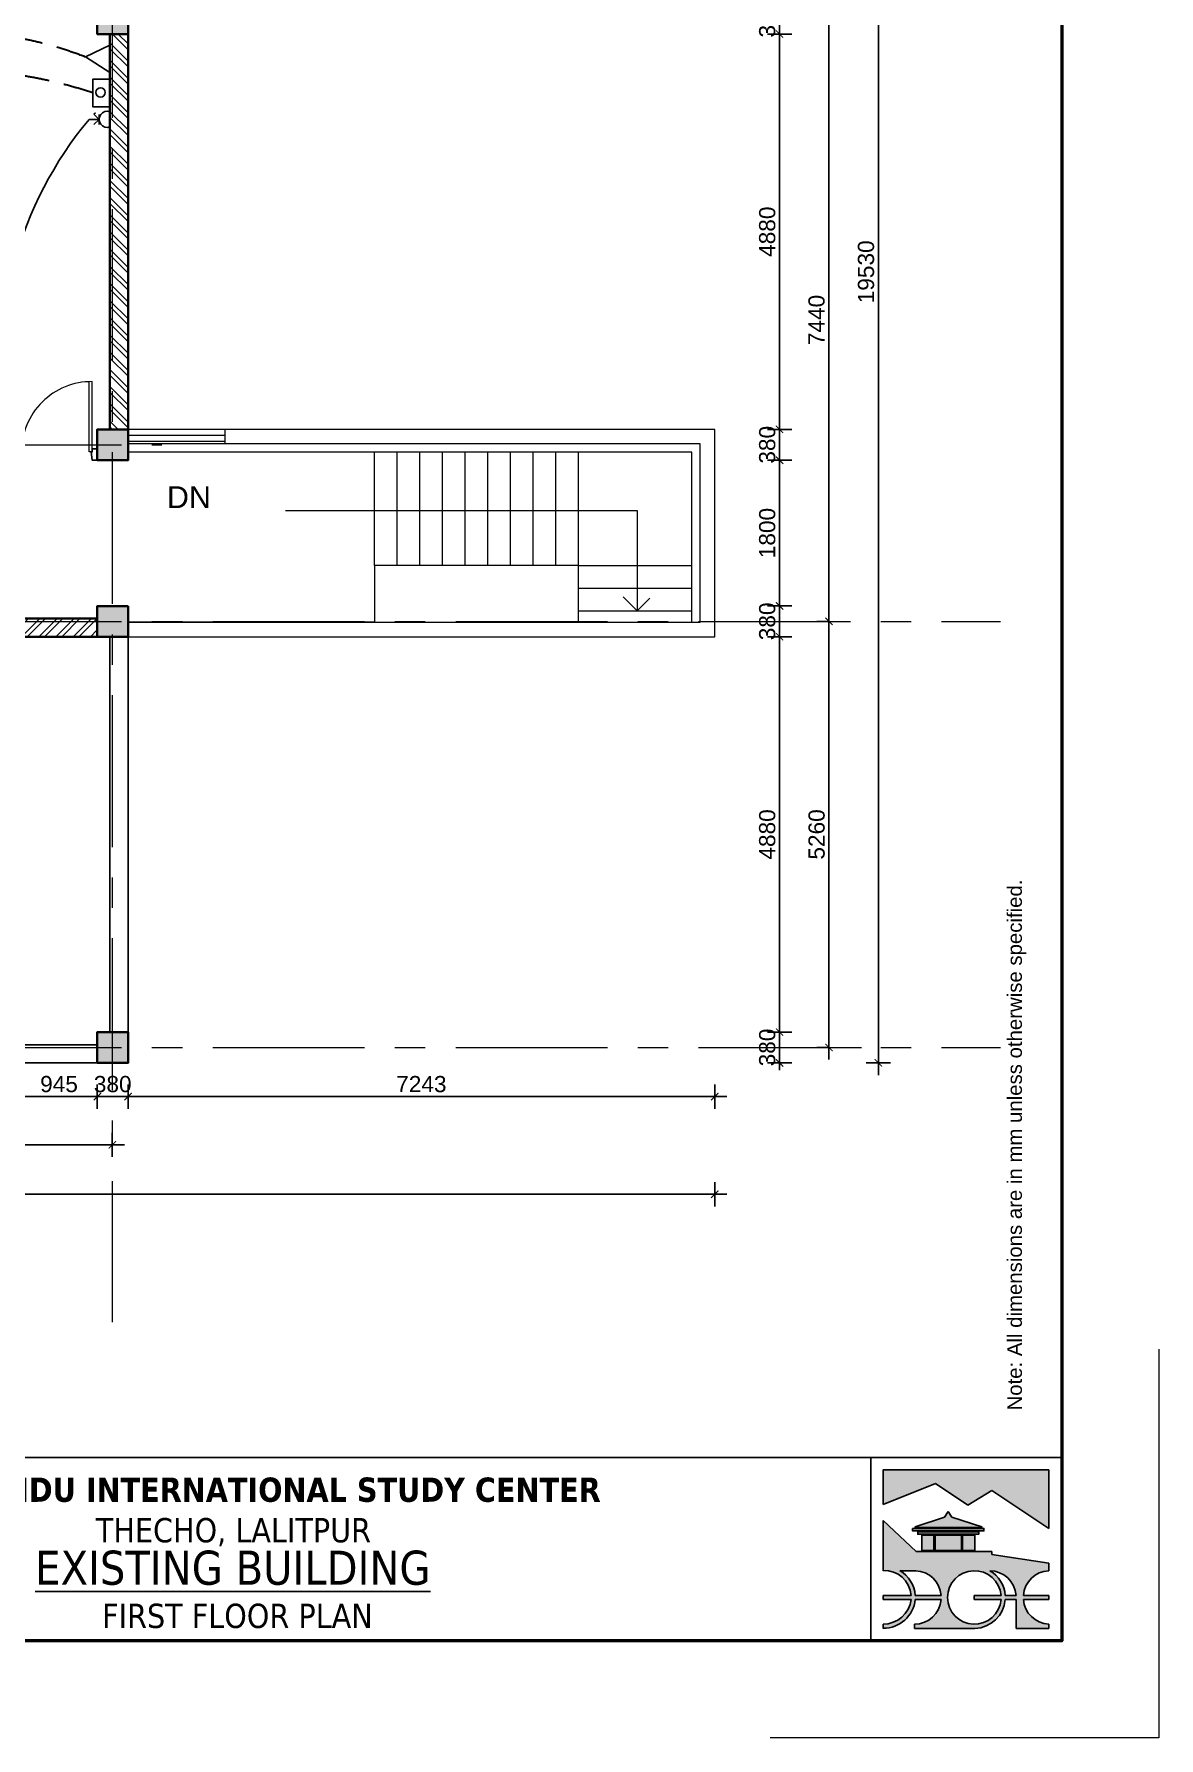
# Model space of a CAD drawing. Header units: inches. Extents: x 527934 to 2134587, y -408734 to 227304.
# Drawn here: x 1962137 to 1976026, y -206152 to -185119 of the extents above; entities that cross this region are included whole.
import ezdxf

# ---------------------------------------------------------------- set-up
doc = ezdxf.new("R2010")
doc.units = ezdxf.units.IN
doc.header["$MEASUREMENT"] = 0
for name, pattern in [('CENTER', [2, 1.25, -0.25, 0.25, -0.25]), ('CONTINU', [0]), ('HIDDEN', [0.375, 0.25, -0.125])]:
    doc.linetypes.add(name, pattern=pattern)
for name, color, linetype, lineweight in [('2 POWER TEL COMP', 3, 'Continuous', 25), ('6 LIGHT PT WIRING', 3, 'Continuous', 25), ('7 POWER PT WIRING', 3, 'Continuous', 25), ('centre line', 1, 'CENTER', 9), ('dim', 253, 'Continuous', 9), ('door', 77, 'Continuous', 13), ('furniture', 253, 'Continuous', 5), ('hatch', 250, 'Continuous', 5), ('metal', 40, 'Continuous', 18), ('plinth', 5, 'Continuous', 9), ('sill', 253, 'Continuous', 13), ('stair steps', 54, 'Continuous', 20), ('text', 7, 'Continuous', 13), ('TITLE THICK', 7, 'Continuous', 50), ('TITLE THIN', 7, 'Continuous', 25), ('wall - brick', 30, 'Continuous', 35), ('window', 1, 'Continuous', 15)]:
    doc.layers.add(name, color=color, linetype=linetype, lineweight=lineweight)
doc.layers.add('kpl_dessin fin', color=3, linetype='CONTINU')
doc.layers.add('paper', color=4, linetype='Continuous', lineweight=0, plot=False)
doc.styles.get("Standard").update_dxf_attribs({"font": 'arial.ttf'})
doc.styles.add('style1', font='arial.ttf')
doc.dimstyles.new('dim 100', dxfattribs={"dimtxt": 200, "dimasz": 90, "dimexe": 150, "dimexo": 150, "dimgap": 50, "dimtad": 1, "dimdec": 0, "dimzin": 0, "dimdsep": 46, "dimtxsty": 'Standard', "dimblk": 'ARCHTICK', "dimcen": 100, "dimdle": 150, "dimazin": 0, "dimtfac": 1, "dimtdec": 0, "dimtix": 1, "dimtmove": 2, "dimatfit": 3, "dimfxl": 150, "dimfxlon": 1, "dimtolj": 1, "dimtzin": 0, "dimarcsym": 0})

# ---------------------------------------------------------------- blocks, each defined once
blk = doc.blocks.new('Dd1')
at = {"layer": 'door'}
for p, q in [((6330587, 14339), (6330587, 13509)), ((6330599, 14377), (6330625, 14377)), ((6330625, 14377), (6330625, 13510))]:
    blk.add_line(p, q, dxfattribs=at)
at = {"layer": 'door', "lineweight": 25}
for points in [[(6330599, 14377), (6330587, 14377), (6330587, 14339), (6330524, 14339), (6330524, 14479), (6330587, 14479)], [(6331449, 14377), (6331461, 14377), (6331461, 14339), (6331524, 14339), (6331524, 14479), (6331461, 14479)]]:
    blk.add_lwpolyline(points, close=True, dxfattribs=at)
at = {"layer": 'door'}
blk.add_arc((6330593, 14377), 868, 269.6039, 0, dxfattribs=at)
blk = doc.blocks.new('12')
at = {"layer": 'TITLE THIN'}
blk.add_hatch(color=256, dxfattribs=at).paths.add_polyline_path([(866309, -470587), (864688, -470587), (864688, -470925), (865201, -470721), (865517, -470933), (865752, -470788), (866309, -471159)])
h = blk.add_hatch(color=256, dxfattribs=at)
h.paths.add_polyline_path([(866309, -471573), (866309, -471501), (865751, -471414), (865751, -471387), (865012, -471387), (864688, -471081), (864688, -471573, -0.406693), (864963, -471815), (864688, -471815), (864688, -471855), (864963, -471855, -0.382198), (864688, -472097), (864688, -472137, 0.386251), (865003, -471855), (865256, -471855, -0.391099), (864995, -472097), (864995, -472137), (865586, -472137, 0.390246), (865883, -471855), (865989, -471855), (865989, -472137), (866309, -472137), (866309, -472097, -0.378308), (866061, -471855), (866309, -471855), (866309, -471815), (866061, -471815, -0.377761)])
h.paths.add_polyline_path([(865843, -471815), (865578, -471815), (865578, -471855), (865843, -471855, -26.183531)], flags=17)
h.paths.add_polyline_path([(865256, -471815), (865003, -471815, 0.249939), (864853, -471573), (865007, -471573, -0.377761)], flags=17)
h.paths.add_polyline_path([(865733, -471573, -0.387177), (865989, -471815), (865883, -471815, 0.250114)], flags=16)
h = blk.add_hatch(color=256, dxfattribs=at)
h.paths.add_polyline_path([(865361, -471048), (865325, -470995), (865290, -471048), (865001, -471143), (865001, -471150), (865653, -471150), (865653, -471144)])
h.paths.add_polyline_path([(865675, -471160), (864976, -471160), (864976, -471184), (865675, -471184)])
h.paths.add_polyline_path([(865624, -471194), (865027, -471194), (865027, -471216), (865624, -471216)])
h.paths.add_polyline_path([(865455, -471226), (865196, -471226), (865196, -471377), (865455, -471377)])
h.paths.add_polyline_path([(865186, -471226), (865066, -471226), (865066, -471377), (865186, -471377)])
h.paths.add_polyline_path([(865585, -471226), (865464, -471226), (865464, -471377), (865585, -471377)])
for p, q in [((864688, -470925), (865201, -470721)), ((865201, -470721), (865517, -470933)), ((865517, -470933), (865752, -470788)), ((865752, -470788), (866309, -471159)), ((864688, -471081), (865012, -471387)), ((864688, -471081), (864688, -471573)), ((864688, -471573), (864688, -471081)), ((865001, -471143), (865290, -471048)), ((865001, -471150), (865001, -471143)), ((865001, -471150), (865653, -471150)), ((865290, -471048), (865325, -470995)), ((865361, -471048), (865325, -470995)), ((865653, -471144), (865361, -471048)), ((865653, -471150), (865653, -471144)), ((865012, -471387), (865751, -471387)), ((865751, -471387), (865751, -471414)), ((865751, -471414), (866309, -471501)), ((865007, -471573), (864853, -471573)), ((866309, -471501), (866309, -471573)), ((864688, -471815), (864688, -471855)), ((864963, -471815), (864688, -471815)), ((865256, -471815), (865003, -471815)), ((865578, -471815), (865578, -471855)), ((865843, -471815), (865578, -471815)), ((865989, -471815), (865883, -471815)), ((866309, -471815), (866061, -471815)), ((866309, -471815), (866309, -471855)), ((864963, -471855), (864688, -471855)), ((865256, -471855), (865003, -471855)), ((865843, -471855), (865578, -471855)), ((865989, -471855), (865883, -471855)), ((865989, -471855), (865989, -472137)), ((866309, -471855), (866061, -471855)), ((864688, -472097), (864688, -472137)), ((864995, -472097), (864995, -472131)), ((864995, -472097), (864995, -472137)), ((864995, -472137), (865586, -472137)), ((865989, -472137), (866309, -472137)), ((866309, -472097), (866309, -472137))]:
    blk.add_line(p, q, dxfattribs=at)
for points in [[(864688, -470925), (864688, -470587), (866309, -470587), (866309, -471159)], [(865186, -471226), (865066, -471226), (865066, -471377), (865186, -471377)], [(865186, -471377), (865186, -471226)], [(865196, -471226), (865455, -471226)], [(865196, -471226), (865196, -471377)], [(865455, -471226), (865455, -471377)], [(865464, -471226), (865585, -471226), (865585, -471377), (865464, -471377)], [(865464, -471377), (865464, -471226)], [(865455, -471377), (865196, -471377)]]:
    blk.add_lwpolyline(points, dxfattribs=at)
for points in [[(864976, -471160), (865675, -471160), (865675, -471184), (864976, -471184)], [(865027, -471194), (865624, -471194), (865624, -471216), (865027, -471216)]]:
    blk.add_lwpolyline(points, close=True, dxfattribs=at)
for centre, radius, start, end in [((864701, -471834), 262, 4.3183, 92.8433), ((864701, -471834), 302, 3.7459, 59.8777), ((864994, -471835), 262, 4.4292, 87.2077), ((865581, -471835), 262, 4.3644, 355.6157), ((865581, -471835), 302, 3.7858, 59.9554), ((865728, -471835), 262, 4.3853, 89.0464), ((866322, -471835), 262, 92.7923, 175.5708), ((864690, -471822), 274, 269.5831, 353.2503), ((864690, -471822), 314, 269.6364, 354.1129), ((864994, -471835), 262, 270.1709, 355.6125), ((865581, -471835), 302, 270.9248, 356.1969), ((866322, -471835), 262, 184.3195, 267.2077)]:
    blk.add_arc(centre, radius, start, end, dxfattribs=at)
blk = doc.blocks.new('_ArchTick')
at = {"color": 0, "linetype": 'ByBlock', "const_width": 0.15}
blk.add_lwpolyline([(-0.5, -0.5), (0.5, 0.5)], dxfattribs=at)
blk = doc.blocks.new('*D2725')
at = {"layer": 'Defpoints', "color": 0, "ltscale": 400}
for p in [(1961973, -192559), (1962918, -192559), (1962918, -198235)]:
    blk.add_point(p, dxfattribs=at)
at = {"layer": 'dim', "color": 0, "lineweight": -2, "ltscale": 400}
for p, q in [((1961973, -198085), (1961973, -198385)), ((1962918, -198085), (1962918, -198385)), ((1961823, -198235), (1963068, -198235))]:
    blk.add_line(p, q, dxfattribs=at)
at = {"layer": 'dim', "color": 0, "lineweight": -2, "ltscale": 400, "xscale": 90, "yscale": 90, "zscale": 90, "rotation": 180}
blk.add_blockref('_ArchTick', (1961973, -198235), dxfattribs=at)
at = {"layer": 'dim', "color": 0, "lineweight": -2, "ltscale": 400, "xscale": 90, "yscale": 90, "zscale": 90}
blk.add_blockref('_ArchTick', (1962918, -198235), dxfattribs=at)
at = {"layer": 'dim', "color": 0, "ltscale": 400, "insert": (1962445, -198082), "char_height": 200, "attachment_point": 5}
blk.add_mtext('\\A1;945', dxfattribs=at)
blk = doc.blocks.new('*D2726')
at = {"layer": 'Defpoints', "color": 0, "ltscale": 400}
for p in [(1962918, -197819), (1963298, -197819), (1963298, -198235)]:
    blk.add_point(p, dxfattribs=at)
at = {"layer": 'dim', "color": 0, "lineweight": -2, "ltscale": 400}
for p, q in [((1962918, -198085), (1962918, -198385)), ((1963298, -198085), (1963298, -198385)), ((1962918, -198235), (1962828, -198235)), ((1962918, -198235), (1963298, -198235)), ((1963298, -198235), (1963388, -198235))]:
    blk.add_line(p, q, dxfattribs=at)
at = {"layer": 'dim', "color": 0, "lineweight": -2, "ltscale": 400, "xscale": 90, "yscale": 90, "zscale": 90}
blk.add_blockref('_ArchTick', (1962918, -198235), dxfattribs=at)
at = {"layer": 'dim', "color": 0, "lineweight": -2, "ltscale": 400, "xscale": 90, "yscale": 90, "zscale": 90, "rotation": 180}
blk.add_blockref('_ArchTick', (1963298, -198235), dxfattribs=at)
at = {"layer": 'dim', "color": 0, "ltscale": 400, "insert": (1963108, -198082), "char_height": 200, "attachment_point": 5}
blk.add_mtext('\\A1;380', dxfattribs=at)
blk = doc.blocks.new('*D2727')
at = {"layer": 'Defpoints', "color": 0, "ltscale": 400}
for p in [(1963298, -192559), (1970541, -192559), (1970541, -198235)]:
    blk.add_point(p, dxfattribs=at)
at = {"layer": 'dim', "color": 0, "lineweight": -2, "ltscale": 400}
for p, q in [((1963298, -198085), (1963298, -198385)), ((1970541, -198085), (1970541, -198385)), ((1963148, -198235), (1970691, -198235))]:
    blk.add_line(p, q, dxfattribs=at)
at = {"layer": 'dim', "color": 0, "lineweight": -2, "ltscale": 400, "xscale": 90, "yscale": 90, "zscale": 90, "rotation": 180}
blk.add_blockref('_ArchTick', (1963298, -198235), dxfattribs=at)
at = {"layer": 'dim', "color": 0, "lineweight": -2, "ltscale": 400, "xscale": 90, "yscale": 90, "zscale": 90}
blk.add_blockref('_ArchTick', (1970541, -198235), dxfattribs=at)
at = {"layer": 'dim', "color": 0, "ltscale": 400, "insert": (1966919, -198082), "char_height": 200, "attachment_point": 5}
blk.add_mtext('\\A1;7243', dxfattribs=at)
blk = doc.blocks.new('*D2753')
at = {"layer": 'Defpoints', "color": 0, "ltscale": 400}
for p in [(1970541, -178046), (1964498, -189999), (1970541, -189999)]:
    blk.add_point(p, dxfattribs=at)
at = {"layer": 'dim', "color": 0, "lineweight": -2, "ltscale": 400}
for p, q in [((1964498, -178196), (1964498, -177896)), ((1970541, -178196), (1970541, -177896)), ((1964348, -178046), (1970691, -178046))]:
    blk.add_line(p, q, dxfattribs=at)
at = {"layer": 'dim', "color": 0, "lineweight": -2, "ltscale": 400, "xscale": 90, "yscale": 90, "zscale": 90, "rotation": 180}
blk.add_blockref('_ArchTick', (1964498, -178046), dxfattribs=at)
at = {"layer": 'dim', "color": 0, "lineweight": -2, "ltscale": 400, "xscale": 90, "yscale": 90, "zscale": 90}
blk.add_blockref('_ArchTick', (1970541, -178046), dxfattribs=at)
at = {"layer": 'dim', "color": 0, "ltscale": 400, "insert": (1967519, -177893), "char_height": 200, "attachment_point": 5}
blk.add_mtext('\\A1;6043', dxfattribs=at)
blk = doc.blocks.new('*D2193')
at = {"layer": 'Defpoints', "color": 0, "ltscale": 400}
for p in [(1935153, -176826), (1935153, -190090), (1970541, -190090)]:
    blk.add_point(p, dxfattribs=at)
at = {"layer": 'dim', "color": 0, "lineweight": -2, "ltscale": 400}
for p, q in [((1970691, -176826), (1935003, -176826)), ((1935153, -176976), (1935153, -176676)), ((1970541, -176976), (1970541, -176676))]:
    blk.add_line(p, q, dxfattribs=at)
at = {"layer": 'dim', "color": 0, "lineweight": -2, "ltscale": 400, "xscale": 90, "yscale": 90, "zscale": 90, "rotation": 180}
blk.add_blockref('_ArchTick', (1935153, -176826), dxfattribs=at)
at = {"layer": 'dim', "color": 0, "lineweight": -2, "ltscale": 400, "xscale": 90, "yscale": 90, "zscale": 90}
blk.add_blockref('_ArchTick', (1970541, -176826), dxfattribs=at)
at = {"layer": 'dim', "color": 0, "ltscale": 400, "insert": (1952847, -176673), "char_height": 200, "attachment_point": 5}
blk.add_mtext('\\A1;35388', dxfattribs=at)
blk = doc.blocks.new('*D2201')
at = {"layer": 'Defpoints', "color": 0, "ltscale": 400}
for p in [(1962896, -197439), (1971342, -197439), (1962896, -197819)]:
    blk.add_point(p, dxfattribs=at)
at = {"layer": 'dim', "color": 0, "lineweight": -2, "ltscale": 400}
for p, q in [((1971192, -197439), (1971492, -197439)), ((1971342, -197439), (1971342, -197349)), ((1971342, -197819), (1971342, -197439)), ((1971192, -197819), (1971492, -197819)), ((1971342, -197819), (1971342, -197909))]:
    blk.add_line(p, q, dxfattribs=at)
at = {"layer": 'dim', "color": 0, "lineweight": -2, "ltscale": 400, "xscale": 90, "yscale": 90, "zscale": 90}
for p, rotation in [((1971342, -197439), 270), ((1971342, -197819), 90)]:
    blk.add_blockref('_ArchTick', p, dxfattribs=dict(at, rotation=rotation))
at = {"layer": 'dim', "color": 0, "ltscale": 400, "insert": (1971190, -197629), "char_height": 200, "attachment_point": 5, "rotation": 90}
blk.add_mtext('\\A1;380', dxfattribs=at)
blk = doc.blocks.new('*D2202')
at = {"layer": 'Defpoints', "color": 0, "ltscale": 400}
for p in [(1962891, -192559), (1962891, -197439), (1971342, -197439)]:
    blk.add_point(p, dxfattribs=at)
at = {"layer": 'dim', "color": 0, "lineweight": -2, "ltscale": 400}
for p, q in [((1971342, -192409), (1971342, -197589)), ((1971192, -192559), (1971492, -192559)), ((1971192, -197439), (1971492, -197439))]:
    blk.add_line(p, q, dxfattribs=at)
at = {"layer": 'dim', "color": 0, "lineweight": -2, "ltscale": 400, "xscale": 90, "yscale": 90, "zscale": 90}
for p, rotation in [((1971342, -192559), 90), ((1971342, -197439), 270)]:
    blk.add_blockref('_ArchTick', p, dxfattribs=dict(at, rotation=rotation))
at = {"layer": 'dim', "color": 0, "ltscale": 400, "insert": (1971190, -194999), "char_height": 200, "attachment_point": 5, "rotation": 90}
blk.add_mtext('\\A1;4880', dxfattribs=at)
blk = doc.blocks.new('*D2203')
at = {"layer": 'Defpoints', "color": 0, "ltscale": 400}
for p in [(1962896, -192179), (1971342, -192179), (1962891, -192559)]:
    blk.add_point(p, dxfattribs=at)
at = {"layer": 'dim', "color": 0, "lineweight": -2, "ltscale": 400}
for p, q in [((1971192, -192179), (1971492, -192179)), ((1971342, -192179), (1971342, -192089)), ((1971342, -192559), (1971342, -192179)), ((1971192, -192559), (1971492, -192559)), ((1971342, -192559), (1971342, -192649))]:
    blk.add_line(p, q, dxfattribs=at)
at = {"layer": 'dim', "color": 0, "lineweight": -2, "ltscale": 400, "xscale": 90, "yscale": 90, "zscale": 90}
for p, rotation in [((1971342, -192179), 270), ((1971342, -192559), 90)]:
    blk.add_blockref('_ArchTick', p, dxfattribs=dict(at, rotation=rotation))
at = {"layer": 'dim', "color": 0, "ltscale": 400, "insert": (1971190, -192369), "char_height": 200, "attachment_point": 5, "rotation": 90}
blk.add_mtext('\\A1;380', dxfattribs=at)
blk = doc.blocks.new('*D2204')
at = {"layer": 'Defpoints', "color": 0, "ltscale": 400}
for p in [(1962896, -190379), (1971342, -190379), (1962896, -192179)]:
    blk.add_point(p, dxfattribs=at)
at = {"layer": 'dim', "color": 0, "lineweight": -2, "ltscale": 400}
for p, q in [((1971342, -192329), (1971342, -190229)), ((1971192, -190379), (1971492, -190379)), ((1971192, -192179), (1971492, -192179))]:
    blk.add_line(p, q, dxfattribs=at)
at = {"layer": 'dim', "color": 0, "lineweight": -2, "ltscale": 400, "xscale": 90, "yscale": 90, "zscale": 90}
for p, rotation in [((1971342, -190379), 90), ((1971342, -192179), 270)]:
    blk.add_blockref('_ArchTick', p, dxfattribs=dict(at, rotation=rotation))
at = {"layer": 'dim', "color": 0, "ltscale": 400, "insert": (1971190, -191279), "char_height": 200, "attachment_point": 5, "rotation": 90}
blk.add_mtext('\\A1;1800', dxfattribs=at)
blk = doc.blocks.new('*D2205')
at = {"layer": 'Defpoints', "color": 0, "ltscale": 400}
for p in [(1962896, -189999), (1971342, -189999), (1962896, -190379)]:
    blk.add_point(p, dxfattribs=at)
at = {"layer": 'dim', "color": 0, "lineweight": -2, "ltscale": 400}
for p, q in [((1971342, -189999), (1971342, -189909)), ((1971192, -189999), (1971492, -189999)), ((1971342, -190379), (1971342, -189999)), ((1971192, -190379), (1971492, -190379)), ((1971342, -190379), (1971342, -190469))]:
    blk.add_line(p, q, dxfattribs=at)
at = {"layer": 'dim', "color": 0, "lineweight": -2, "ltscale": 400, "xscale": 90, "yscale": 90, "zscale": 90}
for p, rotation in [((1971342, -189999), 270), ((1971342, -190379), 90)]:
    blk.add_blockref('_ArchTick', p, dxfattribs=dict(at, rotation=rotation))
at = {"layer": 'dim', "color": 0, "ltscale": 400, "insert": (1971190, -190189), "char_height": 200, "attachment_point": 5, "rotation": 90}
blk.add_mtext('\\A1;380', dxfattribs=at)
blk = doc.blocks.new('*D2206')
at = {"layer": 'Defpoints', "color": 0, "ltscale": 400}
for p in [(1962896, -184739), (1971342, -184739), (1962896, -185119)]:
    blk.add_point(p, dxfattribs=at)
at = {"layer": 'dim', "color": 0, "lineweight": -2, "ltscale": 400}
for p, q in [((1971342, -184739), (1971342, -184649)), ((1971192, -184739), (1971492, -184739)), ((1971342, -185119), (1971342, -184739)), ((1971192, -185119), (1971492, -185119)), ((1971342, -185119), (1971342, -185209))]:
    blk.add_line(p, q, dxfattribs=at)
at = {"layer": 'dim', "color": 0, "lineweight": -2, "ltscale": 400, "xscale": 90, "yscale": 90, "zscale": 90}
for p, rotation in [((1971342, -184739), 270), ((1971342, -185119), 90)]:
    blk.add_blockref('_ArchTick', p, dxfattribs=dict(at, rotation=rotation))
at = {"layer": 'dim', "color": 0, "ltscale": 400, "insert": (1971190, -184929), "char_height": 200, "attachment_point": 5, "rotation": 90}
blk.add_mtext('\\A1;380', dxfattribs=at)
blk = doc.blocks.new('*D2211')
at = {"layer": 'Defpoints', "color": 0, "ltscale": 400}
for p in [(1962896, -185119), (1971342, -185119), (1962896, -189999)]:
    blk.add_point(p, dxfattribs=at)
at = {"layer": 'furniture', "color": 0, "lineweight": -2, "ltscale": 400}
for p, q in [((1971342, -190149), (1971342, -184969)), ((1971192, -185119), (1971492, -185119)), ((1971192, -189999), (1971492, -189999))]:
    blk.add_line(p, q, dxfattribs=at)
at = {"layer": 'furniture', "color": 0, "lineweight": -2, "ltscale": 400, "xscale": 90, "yscale": 90, "zscale": 90}
for p, rotation in [((1971342, -185119), 90), ((1971342, -189999), 270)]:
    blk.add_blockref('_ArchTick', p, dxfattribs=dict(at, rotation=rotation))
at = {"layer": 'furniture', "color": 0, "ltscale": 400, "insert": (1971190, -187559), "char_height": 200, "attachment_point": 5, "rotation": 90}
blk.add_mtext('\\A1;4880', dxfattribs=at)
blk = doc.blocks.new('*D2780')
at = {"layer": 'Defpoints', "color": 0, "ltscale": 400}
for p in [(1963103, -152819), (1959633, -198831), (1963103, -198831)]:
    blk.add_point(p, dxfattribs=at)
at = {"layer": 'furniture', "color": 0, "lineweight": -2, "ltscale": 400}
for p, q in [((1959633, -198831), (1959633, -198681)), ((1963103, -198681), (1963103, -198981)), ((1959483, -198831), (1963253, -198831))]:
    blk.add_line(p, q, dxfattribs=at)
at = {"layer": 'furniture', "color": 0, "lineweight": -2, "ltscale": 400, "xscale": 90, "yscale": 90, "zscale": 90, "rotation": 180}
blk.add_blockref('_ArchTick', (1959633, -198831), dxfattribs=at)
at = {"layer": 'furniture', "color": 0, "lineweight": -2, "ltscale": 400, "xscale": 90, "yscale": 90, "zscale": 90}
blk.add_blockref('_ArchTick', (1963103, -198831), dxfattribs=at)
at = {"layer": 'furniture', "color": 0, "ltscale": 400, "insert": (1961368, -198679), "char_height": 200, "attachment_point": 5}
blk.add_mtext('\\A1;3470', dxfattribs=at)
blk = doc.blocks.new('*D2212')
at = {"layer": 'Defpoints', "color": 0, "ltscale": 400}
for p in [(1935153, -192194), (1970541, -192194), (1970541, -199441)]:
    blk.add_point(p, dxfattribs=at)
at = {"layer": 'furniture', "color": 0, "lineweight": -2, "ltscale": 400}
for p, q in [((1935153, -199291), (1935153, -199591)), ((1970541, -199291), (1970541, -199591)), ((1935003, -199441), (1970691, -199441))]:
    blk.add_line(p, q, dxfattribs=at)
at = {"layer": 'furniture', "color": 0, "lineweight": -2, "ltscale": 400, "xscale": 90, "yscale": 90, "zscale": 90, "rotation": 180}
blk.add_blockref('_ArchTick', (1935153, -199441), dxfattribs=at)
at = {"layer": 'furniture', "color": 0, "lineweight": -2, "ltscale": 400, "xscale": 90, "yscale": 90, "zscale": 90}
blk.add_blockref('_ArchTick', (1970541, -199441), dxfattribs=at)
at = {"layer": 'furniture', "color": 0, "ltscale": 400, "insert": (1952847, -199289), "char_height": 200, "attachment_point": 5}
blk.add_mtext('\\A1;35388', dxfattribs=at)
blk = doc.blocks.new('*D2213')
at = {"layer": 'Defpoints', "color": 0, "ltscale": 400}
for p in [(1971952, -192369), (1971952, -192369), (1971952, -197629)]:
    blk.add_point(p, dxfattribs=at)
at = {"layer": 'furniture', "color": 0, "lineweight": -2, "ltscale": 400}
for p, q in [((1971952, -197779), (1971952, -192219)), ((1971952, -192369), (1971802, -192369)), ((1971952, -197629), (1971802, -197629))]:
    blk.add_line(p, q, dxfattribs=at)
at = {"layer": 'furniture', "color": 0, "lineweight": -2, "ltscale": 400, "xscale": 90, "yscale": 90, "zscale": 90}
for p, rotation in [((1971952, -192369), 90), ((1971952, -197629), 270)]:
    blk.add_blockref('_ArchTick', p, dxfattribs=dict(at, rotation=rotation))
at = {"layer": 'furniture', "color": 0, "ltscale": 400, "insert": (1971800, -194999), "char_height": 200, "attachment_point": 5, "rotation": 90}
blk.add_mtext('\\A1;5260', dxfattribs=at)
blk = doc.blocks.new('*D2214')
at = {"layer": 'Defpoints', "color": 0, "ltscale": 400}
for p in [(1971952, -184929), (1974983, -184929), (1971952, -192369)]:
    blk.add_point(p, dxfattribs=at)
at = {"layer": 'furniture', "color": 0, "lineweight": -2, "ltscale": 400}
for p, q in [((1971952, -192519), (1971952, -184779)), ((1972102, -184929), (1971802, -184929)), ((1971952, -192369), (1971802, -192369))]:
    blk.add_line(p, q, dxfattribs=at)
at = {"layer": 'furniture', "color": 0, "lineweight": -2, "ltscale": 400, "xscale": 90, "yscale": 90, "zscale": 90}
for p, rotation in [((1971952, -184929), 90), ((1971952, -192369), 270)]:
    blk.add_blockref('_ArchTick', p, dxfattribs=dict(at, rotation=rotation))
at = {"layer": 'furniture', "color": 0, "ltscale": 400, "insert": (1971799, -188649), "char_height": 200, "attachment_point": 5, "rotation": 90}
blk.add_mtext('\\A1;7440', dxfattribs=at)
blk = doc.blocks.new('*D2217')
at = {"layer": 'Defpoints', "color": 0, "ltscale": 400}
for p in [(1952920, -178289), (1955951, -197819), (1972562, -197819)]:
    blk.add_point(p, dxfattribs=at)
at = {"layer": 'furniture', "color": 0, "lineweight": -2, "ltscale": 400}
for p, q in [((1972562, -178139), (1972562, -197969)), ((1972412, -178289), (1972712, -178289)), ((1972412, -197819), (1972712, -197819))]:
    blk.add_line(p, q, dxfattribs=at)
at = {"layer": 'furniture', "color": 0, "lineweight": -2, "ltscale": 400, "xscale": 90, "yscale": 90, "zscale": 90}
for p, rotation in [((1972562, -178289), 90), ((1972562, -197819), 270)]:
    blk.add_blockref('_ArchTick', p, dxfattribs=dict(at, rotation=rotation))
at = {"layer": 'furniture', "color": 0, "ltscale": 400, "insert": (1972410, -188054), "char_height": 200, "attachment_point": 5, "rotation": 90}
blk.add_mtext('\\A1;19530', dxfattribs=at)
blk = doc.blocks.new('*D2781')
at = {"layer": 'Defpoints', "color": 0, "ltscale": 400}
for p in [(1964498, -178046), (1963298, -189999), (1964498, -189999)]:
    blk.add_point(p, dxfattribs=at)
at = {"layer": 'furniture', "color": 0, "lineweight": -2, "ltscale": 400}
for p, q in [((1963298, -178196), (1963298, -177896)), ((1964498, -178196), (1964498, -177896)), ((1963148, -178046), (1964648, -178046))]:
    blk.add_line(p, q, dxfattribs=at)
at = {"layer": 'furniture', "color": 0, "lineweight": -2, "ltscale": 400, "xscale": 90, "yscale": 90, "zscale": 90, "rotation": 180}
blk.add_blockref('_ArchTick', (1963298, -178046), dxfattribs=at)
at = {"layer": 'furniture', "color": 0, "lineweight": -2, "ltscale": 400, "xscale": 90, "yscale": 90, "zscale": 90}
blk.add_blockref('_ArchTick', (1964498, -178046), dxfattribs=at)
at = {"layer": 'furniture', "color": 0, "ltscale": 400, "insert": (1963898, -177893), "char_height": 200, "attachment_point": 5}
blk.add_mtext('\\A1;1200', dxfattribs=at)
blk = doc.blocks.new('15 amp socket')
at = {"color": 3, "lineweight": 25}
for p, q in [((593022, 179162), (592958, 179225)), ((593022, 179162), (593022, 179286)), ((593022, 179162), (593085, 179225)), ((593085, 179225), (593102, 179208)), ((592928, 179029), (593115, 179029)), ((592960, 179162), (593084, 179162))]:
    blk.add_line(p, q, dxfattribs=at)
blk.add_arc((593022, 179062), 99.5, 340.3538, 199.6462, dxfattribs=at)
blk = doc.blocks.new('DATA OUTLET')
at = {"color": 6}
blk.add_lwpolyline([(5876198, -81485), (5876542, -81485), (5876542, -81694), (5876198, -81694)], close=True, dxfattribs=at)
blk.add_circle((5876363, -81600), 57.3, dxfattribs=at)
blk = doc.blocks.new('TEL OUTLET')
at = {"color": 2}
for p, q in [((5876377, -80918), (5876186, -81218)), ((5876377, -80918), (5876521, -81218)), ((5876186, -81218), (5876521, -81218))]:
    blk.add_line(p, q, dxfattribs=at)

msp = doc.modelspace()

# ---------------------------------------------------------------- hatches: boundary and pattern name
at = {"layer": 'hatch', "lineweight": 5, "ltscale": 400}
h = msp.add_hatch(dxfattribs=at)
h.set_pattern_fill('ANSI32', color=256, scale=400, angle=-90)
h.set_pattern_definition([(315, (1994592.08, 2319077.69), (106.066017, 106.066017), []), (315, (1994592.08, 2319006.98), (106.066017, 106.066017), [])])
edge = h.paths.add_edge_path()
edge.add_line((1963072.6, -185119.4), (1963297.6, -185119.4))
edge.add_line((1963297.6, -185119.4), (1963297.6, -189999.4))
edge.add_line((1963297.6, -189999.4), (1963072.6, -189999.4))
edge.add_line((1963072.6, -189999.4), (1963072.6, -185220.3))
h = msp.add_hatch(dxfattribs=at)
h.set_pattern_fill('ANSI32', color=256, scale=400)
h.set_pattern_definition([(45, (-542325.42, -161041.24), (-106.066017, 106.066017), []), (45, (-542254.71, -161041.24), (-106.066017, 106.066017), [])])
h.paths.add_polyline_path([(1961972.6, -192559.4), (1961972.6, -192334.4), (1962912.6, -192334), (1962912.6, -192559)])
at = {"layer": 'plinth', "ltscale": 400}
h = msp.add_hatch(color=0, dxfattribs=at)
h.dxf.hatch_style = 1
h.paths.add_polyline_path([(1935532.6, -184739.4), (1935532.6, -185119.4), (1935152.6, -185119.4), (1935152.6, -184739.4)])
h.paths.add_polyline_path([(1939002.6, -184739.4), (1939002.6, -185119.4), (1938622.6, -185119.4), (1938622.6, -184739.4)])
h.paths.add_polyline_path([(1942472.6, -184739.4), (1942472.6, -185119.4), (1942092.6, -185119.4), (1942092.6, -184739.4)])
h.paths.add_polyline_path([(1945942.6, -183139.4), (1945942.6, -183519.4), (1945562.6, -183519.4), (1945562.6, -183139.4)])
h.paths.add_polyline_path([(1945942.6, -178289.4), (1945942.6, -178669.4), (1945562.6, -178669.4), (1945562.6, -178289.4)])
h.paths.add_polyline_path([(1949412.6, -178289.4), (1949412.6, -178669.4), (1949032.6, -178669.4), (1949032.6, -178289.4)])
h.paths.add_polyline_path([(1952882.6, -178289.4), (1952882.6, -178669.4), (1952502.6, -178669.4), (1952502.6, -178289.4)])
h.paths.add_polyline_path([(1956352.6, -178289.4), (1956352.6, -178669.4), (1955972.6, -178669.4), (1955972.6, -178289.4)])
h.paths.add_polyline_path([(1956352.6, -183139.4), (1956352.6, -183519.4), (1955972.6, -183519.4), (1955972.6, -183139.4)])
h.paths.add_polyline_path([(1949412.6, -184739.4), (1949412.6, -185119.4), (1949032.6, -185119.4), (1949032.6, -184739.4)])
h.paths.add_polyline_path([(1952882.6, -184739.4), (1952882.6, -185119.4), (1952502.6, -185119.4), (1952502.6, -184739.4)])
h.paths.add_polyline_path([(1956352.6, -184739.4), (1956352.6, -185119.4), (1955972.6, -185119.4), (1955972.6, -184739.4)])
h.paths.add_polyline_path([(1959822.6, -184739.4), (1959822.6, -185119.4), (1959442.6, -185119.4), (1959442.6, -184739.4)])
h.paths.add_polyline_path([(1963297.6, -184739.4), (1963297.6, -185119.4), (1962917.6, -185119.4), (1962917.6, -184739.4)])
h.paths.add_polyline_path([(1963297.6, -189999.4), (1963297.6, -190379.4), (1962917.6, -190379.4), (1962917.6, -189999.4)])
h.paths.add_polyline_path([(1959822.6, -189999.4), (1959822.6, -190379.4), (1959442.6, -190379.4), (1959442.6, -189999.4)])
h.paths.add_polyline_path([(1956352.6, -189999.4), (1956352.6, -190379.4), (1955972.6, -190379.4), (1955972.6, -189999.4)])
h.paths.add_polyline_path([(1952882.6, -189999.4), (1952882.6, -190379.4), (1952502.6, -190379.4), (1952502.6, -189999.4)])
h.paths.add_polyline_path([(1945942.6, -184739.4), (1945942.6, -185119.4), (1945562.6, -185119.4), (1945562.6, -184739.4)])
h.paths.add_polyline_path([(1942472.6, -189999.4), (1942472.6, -190379.4), (1942092.6, -190379.4), (1942092.6, -189999.4)])
h.paths.add_polyline_path([(1939002.6, -189999.4), (1939002.6, -190379.4), (1938622.6, -190379.4), (1938622.6, -189999.4)])
h.paths.add_polyline_path([(1935532.6, -189999.4), (1935532.6, -190379.4), (1935152.6, -190379.4), (1935152.6, -189999.4)])
h.paths.add_polyline_path([(1935532.6, -192179.4), (1935532.6, -192559.4), (1935152.6, -192559.4), (1935152.6, -192179.4)])
h.paths.add_polyline_path([(1939002.6, -192179.4), (1939002.6, -192559.4), (1938622.6, -192559.4), (1938622.6, -192179.4)])
h.paths.add_polyline_path([(1942472.6, -192179.4), (1942472.6, -192559.4), (1942092.6, -192559.4), (1942092.6, -192179.4)])
h.paths.add_polyline_path([(1945942.6, -192179.4), (1945942.6, -192559.4), (1945562.6, -192559.4), (1945562.6, -192179.4)])
h.paths.add_polyline_path([(1949412.6, -192179.4), (1949412.6, -192559.4), (1949032.6, -192559.4), (1949032.6, -192179.4)])
h.paths.add_polyline_path([(1952882.6, -192179.4), (1952882.6, -192559.4), (1952502.6, -192559.4), (1952502.6, -192179.4)])
h.paths.add_polyline_path([(1956352.6, -192179.4), (1956352.6, -192559.4), (1955972.6, -192559.4), (1955972.6, -192179.4)])
h.paths.add_polyline_path([(1959822.6, -192179.4), (1959822.6, -192559.4), (1959442.6, -192559.4), (1959442.6, -192179.4)])
h.paths.add_polyline_path([(1963297.6, -192179.4), (1963297.6, -192559.4), (1962917.6, -192559.4), (1962917.6, -192179.4)])
h.paths.add_polyline_path([(1963297.6, -197439.4), (1963297.6, -197819.4), (1962917.6, -197819.4), (1962917.6, -197439.4)])
h.paths.add_polyline_path([(1959822.6, -197439.4), (1959822.6, -197819.4), (1959442.6, -197819.4), (1959442.6, -197439.4)])
h.paths.add_polyline_path([(1956352.6, -197439.4), (1956352.6, -197819.4), (1955972.6, -197819.4), (1955972.6, -197439.4)])
h.paths.add_polyline_path([(1952882.6, -197439.4), (1952882.6, -197819.4), (1952502.6, -197819.4), (1952502.6, -197439.4)])
h.paths.add_polyline_path([(1949412.6, -197439.4), (1949412.6, -197819.4), (1949032.6, -197819.4), (1949032.6, -197439.4)])
h.paths.add_polyline_path([(1945942.6, -197439.4), (1945942.6, -197819.4), (1945562.6, -197819.4), (1945562.6, -197439.4)])
h.paths.add_polyline_path([(1942472.6, -197439.4), (1942472.6, -197819.4), (1942092.6, -197819.4), (1942092.6, -197439.4)])
h.paths.add_polyline_path([(1939002.6, -197439.4), (1939002.6, -197819.4), (1938622.6, -197819.4), (1938622.6, -197439.4)])
h.paths.add_polyline_path([(1935532.6, -197439.4), (1935532.6, -197819.4), (1935152.6, -197819.4), (1935152.6, -197439.4)])
edge = h.paths.add_edge_path()
edge.add_line((1945942.6, -184739.4), (1945192.6, -184739.4))

# ---------------------------------------------------------------- linework, layer by layer
at = {"layer": '6 LIGHT PT WIRING', "ltscale": 400}
msp.add_arc((1966506.6, -189228.3), 4792.1, 140.38116, 188.4447, dxfattribs=at)
at = {"layer": '7 POWER PT WIRING', "color": 2, "linetype": 'HIDDEN', "lineweight": 30, "ltscale": 1500}
msp.add_arc((1961036.2, -189934.8), 4853.6, 69.03658, 110.54703, dxfattribs=at)
at = {"layer": '7 POWER PT WIRING', "color": 6, "linetype": 'HIDDEN', "lineweight": 30, "ltscale": 1500}
msp.add_arc((1961124.8, -191054.3), 5490.4, 71.53511, 108.0485, dxfattribs=at)
at = {"layer": 'centre line', "ltscale": 1500}
for p, q in [((1963102.6, -175279.4), (1963102.6, -201019.4)), ((1931342.6, -190189.4), (1963713.4, -190189.4)), ((1931342.6, -192369.4), (1974071.1, -192369.4)), ((1931342.6, -197629.4), (1974071.1, -197629.4))]:
    msp.add_line(p, q, dxfattribs=at)
at = {"layer": 'dim', "ltscale": 400}
msp.add_lwpolyline([(1965243.2, -191001.3), (1968883.2, -191001.3), (1969583.2, -191001.3), (1969583.2, -192239.4), (1969412.8, -192067.7), (1969583.2, -192239.4), (1969738.1, -192082.1)], dxfattribs=at)
msp.add_lwpolyline([(1965243.2, -191001.3), (1968883.2, -191001.3), (1969583.2, -191001.3), (1969583.2, -192239.4), (1969412.8, -192067.7), (1969583.2, -192239.4), (1969738.1, -192082.1)], dxfattribs=at)
at = {"layer": 'furniture', "ltscale": 400}
msp.add_line((1971743.6, -197629.4), (1972353.6, -197629.4), dxfattribs=at)
at = {"layer": 'kpl_dessin fin', "ltscale": 0.5}
for p, q in [((1963072.6, -192559.4), (1963072.6, -197439.9)), ((1963297.6, -192559.4), (1963297.6, -197477.6)), ((1959822.6, -197594.4), (1962917.6, -197594.4)), ((1961972.6, -197594.4), (1962917.6, -197594.4)), ((1958502.6, -197819.4), (1962917.6, -197819.4)), ((1961972.6, -197819.4), (1963102.6, -197819.4))]:
    msp.add_line(p, q, dxfattribs=at)
at = {"layer": 'metal'}
for p, q in [((1964497.6, -190179.4), (1964497.6, -189999.4)), ((1966340.6, -192379.4), (1970360.6, -192379.4))]:
    msp.add_line(p, q, dxfattribs=at)
for points in [[(1963297.6, -192559.4), (1970540.6, -192559.4), (1970540.6, -189999.4), (1964497.6, -189999.4)], [(1970360.6, -192379.4), (1970360.6, -190179.4), (1964497.6, -190179.4), (1964497.6, -189999.4)]]:
    msp.add_lwpolyline(points, dxfattribs=at)
at = {"layer": 'paper'}
msp.add_lwpolyline([(1976026.1, -201352), (1976026.1, -206152), (1971226.1, -206152)], dxfattribs=at)
at = {"layer": 'sill'}
for p, q in [((1964497.6, -189999.4), (1963297.6, -189999.4)), ((1964497.6, -190179.4), (1963297.6, -190179.4))]:
    msp.add_line(p, q, dxfattribs=at)
at = {"layer": 'stair steps'}
for p, q in [((1966340.6, -191679.4), (1966340.6, -190279.4)), ((1966620.6, -191679.4), (1966620.6, -190279.4)), ((1966900.6, -191679.4), (1966900.6, -190279.4)), ((1967180.6, -191679.4), (1967180.6, -190279.4)), ((1967460.6, -191679.4), (1967460.6, -190279.4)), ((1967740.6, -191679.4), (1967740.6, -190279.4)), ((1968020.6, -191679.4), (1968020.6, -190279.4)), ((1968300.6, -191679.4), (1968300.6, -190279.4)), ((1968580.6, -191679.4), (1968580.6, -190279.4)), ((1968860.6, -191679.4), (1968860.6, -190279.4)), ((1966340.6, -191679.4), (1966340.6, -192379.4)), ((1968860.6, -191679.4), (1970260.6, -191679.4)), ((1968860.6, -191959.4), (1970260.6, -191959.4)), ((1966340.6, -192379.4), (1963297.6, -192379.4)), ((1968860.6, -192239.4), (1970260.6, -192239.4))]:
    msp.add_line(p, q, dxfattribs=at)
for points in [[(1970260.6, -192379.4), (1970260.6, -190279.4), (1963297.6, -190279.4)], [(1968860.6, -192379.4), (1968860.6, -191679.4), (1966340.6, -191679.4)], [(1963297.6, -192379.4), (1966340.6, -192379.4)]]:
    msp.add_lwpolyline(points, dxfattribs=at)
at = {"layer": 'TITLE THICK'}
msp.add_lwpolyline([(1928626.1, -171712), (1974826.1, -171712), (1974826.1, -204952), (1928626.1, -204952)], close=True, dxfattribs=at)
at = {"layer": 'TITLE THIN'}
for p, q in [((1974826.1, -202690.9), (1928626.1, -202690.9)), ((1972467.5, -202690.9), (1972467.5, -204952)), ((1974826.1, -204952), (1974826.1, -202690.9)), ((1928626.1, -204952), (1974826.1, -204952))]:
    msp.add_line(p, q, dxfattribs=at)
at = {"layer": 'wall - brick'}
for p, q in [((1963072.6, -189999.4), (1963072.6, -185119.4)), ((1963072.6, -186659.4), (1963072.6, -185119.4)), ((1963297.6, -186659.4), (1963297.6, -185119.4)), ((1963297.6, -190379.4), (1963297.6, -185119.4)), ((1963297.6, -190179.4), (1963297.6, -189999.4)), ((1961972.6, -192334.4), (1962912.6, -192334.4)), ((1961972.6, -192559.4), (1963292.6, -192559.4))]:
    msp.add_line(p, q, dxfattribs=at)
for points in [[(1963297.6, -184739.4), (1963297.6, -185119.4), (1962917.6, -185119.4), (1962917.6, -184739.4)], [(1963297.6, -189999.4), (1963297.6, -190379.4), (1962917.6, -190379.4), (1962917.6, -189999.4)], [(1963297.6, -192179.4), (1963297.6, -192559.4), (1962917.6, -192559.4), (1962917.6, -192179.4)], [(1963297.6, -197439.4), (1963297.6, -197819.4), (1962917.6, -197819.4), (1962917.6, -197439.4)]]:
    msp.add_lwpolyline(points, close=True, dxfattribs=at)
at = {"layer": 'window'}
for p, q in [((1964497.6, -190074.4), (1963297.6, -190074.4)), ((1964497.6, -190149.4), (1963297.6, -190149.4))]:
    msp.add_line(p, q, dxfattribs=at)

# ---------------------------------------------------------------- block references
at = {"layer": '2 POWER TEL COMP', "color": 3}
for name, p, rotation in [('TEL OUTLET', (1881854.7, -6061779.3), 90), ('DATA OUTLET', (2044557.8, 5690523.5), 270)]:
    msp.add_blockref(name, p, dxfattribs=dict(at, rotation=rotation))
at = {"layer": '2 POWER TEL COMP', "rotation": 90}
msp.add_blockref('15 amp socket', (2142101.6, -779194.2), dxfattribs=at)
at = {"layer": 'dim', "rotation": 180}
msp.add_blockref('Dd1', (8293441.5, -175900.4), dxfattribs=at)
at = {"layer": 'TITLE THIN', "xscale": 1.261994367465377, "yscale": 1.261994367465377, "zscale": 1.261994367468978}
msp.add_blockref('12', (881388.7, 391034.9), dxfattribs=at)

# ---------------------------------------------------------------- texts
at = {"layer": 'text', "insert": (1963776.5, -190700.4), "char_height": 270, "attachment_point": 1}
msp.add_mtext_dynamic_manual_height_columns('DN', width=7548.854, gutter_width=3500, heights=[0], dxfattribs=at)
at = {"layer": 'TITLE THIN', "insert": (1974153.7, -202110.1), "char_height": 180, "width": 20191.125, "attachment_point": 1, "rotation": 90, "style": 'style1'}
msp.add_mtext('Note: All dimensions are in mm unless otherwise specified.', dxfattribs=at)
at = {"layer": 'TITLE THIN', "attachment_point": 2}
for s, insert, char_height, width in [('{\\fTahoma|b1|i0|c0|p34;KATHMANDU INTERNATIONAL STUDY CENTER\\P\\fTahoma|b0|i0|c0|p34;THECHO, LALITPUR}', (1964599, -202937.8), 300, 14787.901), ('{\\fTahoma|b0|i0|c0|p34;\\LEXISTING BUILDING}', (1964591.6, -203840.6), 420, 12813.24), ('{\\fTahoma|b0|i0|c0|p34; FIRST FLOOR PLAN}', (1964591.6, -204495.2), 300, 14787.901)]:
    msp.add_mtext(s, dxfattribs=dict(at, insert=insert, char_height=char_height, width=width))

# ---------------------------------------------------------------- dimensions: what is measured, and where the dimension line sits
at = {"layer": 'dim', "ltscale": 400}
for base, p1, p2, picture, middle in [((1935152.6, -176825.5), (1970540.6, -190090.4), (1935152.6, -190090.4), '*D2193', (1952846.6, -176673.4)), ((1970540.6, -178045.5), (1964497.6, -189999.4), (1970540.6, -189999.4), '*D2753', (1967519.1, -177893.4)), ((1962917.6, -198234.5), (1961972.6, -192559.4), (1962917.6, -192559.4), '*D2725', (1962445.1, -198082.4)), ((1970540.6, -198234.5), (1963297.6, -192559.4), (1970540.6, -192559.4), '*D2727', (1966919.1, -198082.4)), ((1963297.6, -198234.5), (1962917.6, -197819.4), (1963297.6, -197819.4), '*D2726', (1963107.6, -198082.4))]:
    dim = msp.add_linear_dim(base=base, p1=p1, p2=p2, dimstyle='dim 100', override={"dimpost": '\\X'}, dxfattribs=at)
    dim.commit()
    dim.dimension.update_dxf_attribs({"geometry": picture, "text_midpoint": middle})
for base, p1, p2, picture, middle in [((1971342.5, -184739.4), (1962896.5, -185119.4), (1962896.5, -184739.4), '*D2206', (1971190.3, -184929.4)), ((1971342.5, -189999.4), (1962896.5, -190379.4), (1962896.5, -189999.4), '*D2205', (1971190.3, -190189.4)), ((1971342.5, -190379.4), (1962896.5, -192179.4), (1962896.5, -190379.4), '*D2204', (1971190.3, -191279.4)), ((1971342.5, -192179.4), (1962891.5, -192559.4), (1962896.5, -192179.4), '*D2203', (1971190.3, -192369.4)), ((1971342.5, -197439.4), (1962891.5, -192559.4), (1962891.5, -197439.4), '*D2202', (1971190.3, -194999.4)), ((1971342.5, -197439.4), (1962896.5, -197819.4), (1962896.5, -197439.4), '*D2201', (1971190.3, -197629.4))]:
    dim = msp.add_linear_dim(base=base, p1=p1, p2=p2, angle=90, dimstyle='dim 100', override={"dimpost": '\\X'}, dxfattribs=at)
    dim.commit()
    dim.dimension.update_dxf_attribs({"geometry": picture, "text_midpoint": middle})
at = {"layer": 'furniture', "ltscale": 400}
for base, p1, p2, picture, middle in [((1963102.6, -198831), (1959632.6, -198831), (1963102.6, -152819.3), '*D2780', (1961367.6, -198678.9)), ((1964497.6, -178045.5), (1963297.6, -189999.4), (1964497.6, -189999.4), '*D2781', (1963897.6, -177893.4)), ((1970540.6, -199441), (1935152.6, -192193.5), (1970540.6, -192193.5), '*D2212', (1952846.6, -199288.9))]:
    dim = msp.add_linear_dim(base=base, p1=p1, p2=p2, dimstyle='dim 100', override={"dimpost": '\\X'}, dxfattribs=at)
    dim.commit()
    dim.dimension.update_dxf_attribs({"geometry": picture, "text_midpoint": middle})
for base, p1, p2, picture, middle in [((1972562.5, -197819.4), (1952920.5, -178289.4), (1955951.5, -197819.4), '*D2217', (1972410.3, -188054.4)), ((1971951.5, -184929.4), (1971952.5, -192369.4), (1974983.5, -184929.4), '*D2214', (1971799.4, -188649.4)), ((1971342.5, -185119.4), (1962896.5, -189999.4), (1962896.5, -185119.4), '*D2211', (1971190.3, -187559.4)), ((1971952.5, -192369.4), (1971952.5, -197629.4), (1971952.5, -192369.4), '*D2213', (1971800.3, -194999.4))]:
    dim = msp.add_linear_dim(base=base, p1=p1, p2=p2, angle=90, dimstyle='dim 100', override={"dimpost": '\\X'}, dxfattribs=at)
    dim.commit()
    dim.dimension.update_dxf_attribs({"geometry": picture, "text_midpoint": middle})

doc.saveas('drawing.dxf')
